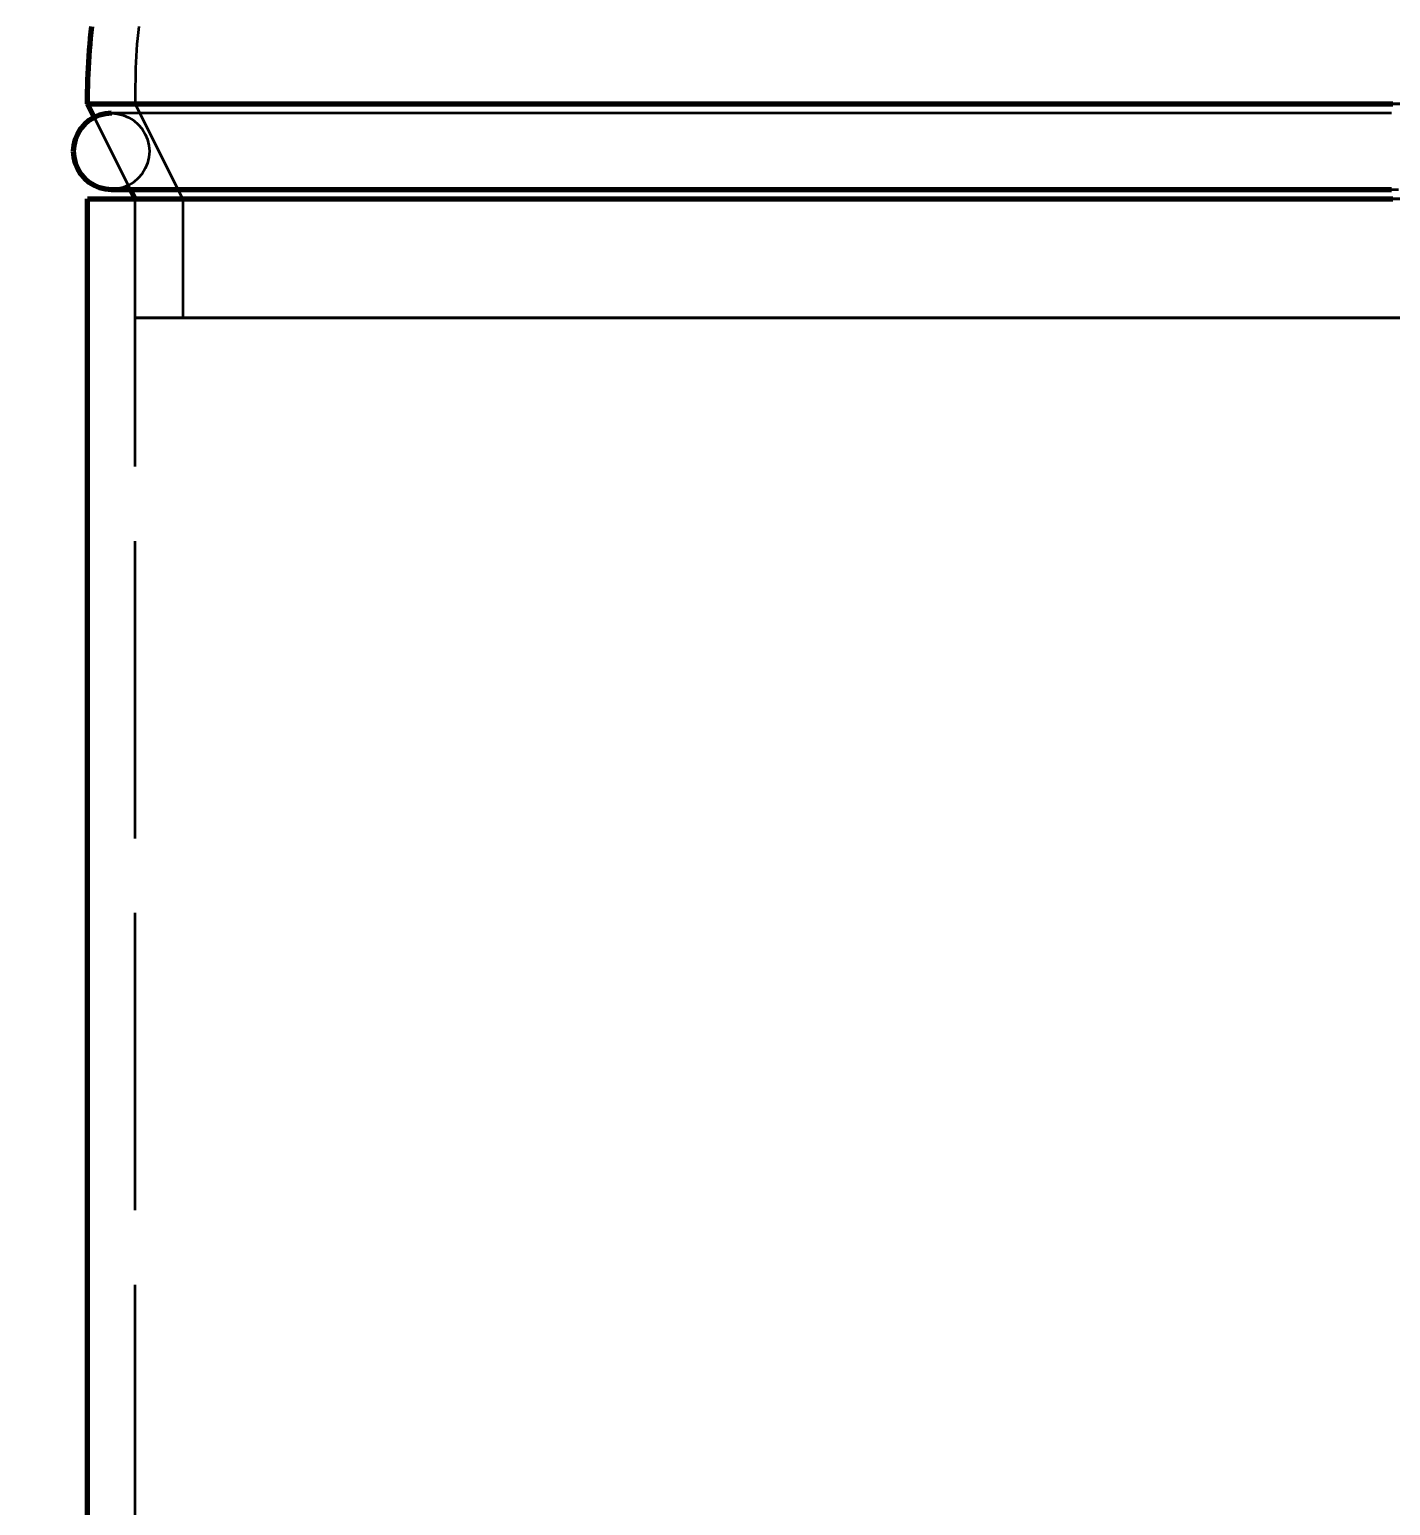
# Model space of a CAD drawing. Header units: millimetres. Extents: x 0 to 1554, y 0 to 420.
# Drawn here: x 93.99 to 112.3, y 273.3 to 293.14 of the extents above; entities that cross this region are included whole.
import ezdxf

# ---------------------------------------------------------------- set-up
doc = ezdxf.new("R2010")
doc.units = ezdxf.units.MM
doc.linetypes.add('IRAM-E-TRAZOS', pattern=[5, 4, -1])
for name, color, linetype, lineweight in [('01-VISIBLE', 7, 'CONTINUOUS', 70), ('02-OCULTA', 4, 'IRAM-E-TRAZOS', 35), ('04-COTA', 3, 'CONTINUOUS', 18)]:
    doc.layers.add(name, color=color, linetype=linetype, lineweight=lineweight)
doc.styles.add('ISO3098', font='isocpeur.ttf')
doc.dimstyles.new('FLAMA-IRAM', dxfattribs={"dimtxt": 3.5, "dimasz": 3.5, "dimexe": 2, "dimexo": 1.5, "dimgap": 1, "dimtad": 1, "dimdec": 1, "dimtxsty": 'ISO3098', "dimblk": 'IRAM_FLECHA', "dimblk1": 'IRAM_FLECHA', "dimblk2": 'IRAM_FLECHA', "dimcen": 2.5, "dimclrd": 256, "dimclre": 256, "dimclrt": 256, "dimazin": 3, "dimtfac": 1, "dimtmove": 0, "dimatfit": 3, "dimlwd": 18, "dimlwe": 18})

# ---------------------------------------------------------------- blocks, each defined once
blk = doc.blocks.new('IRAM_FLECHA')
blk.add_solid([(0, 0), (-1, 0.125), (-1, -0.125)])

msp = doc.modelspace()

# ---------------------------------------------------------------- linework, layer by layer
at = {"layer": '01-VISIBLE'}
for p, q in [((94.866, 291.963), (94.775, 292.145)), ((95.415, 290.865), (95.351, 290.993)), ((94.775, 192.265), (94.775, 290.865))]:
    msp.add_line(p, q, dxfattribs=at)
for points in [[(94.775, 292.145), (94.775, 292.225), (94.776, 292.305), (94.778, 292.385), (94.78, 292.465), (94.783, 292.545), (94.787, 292.625), (94.791, 292.705), (94.796, 292.785), (94.802, 292.865), (94.809, 292.945), (94.816, 293.025), (94.824, 293.105), (94.832, 293.184)], [(94.775, 292.145), (94.913, 292.145), (95.052, 292.145), (95.19, 292.145), (95.328, 292.145), (95.466, 292.145), (95.605, 292.145), (95.743, 292.145), (95.881, 292.145), (96.019, 292.145), (96.158, 292.145), (96.296, 292.145), (96.434, 292.145), (96.572, 292.145), (96.711, 292.145), (96.849, 292.145), (96.987, 292.145), (97.125, 292.145), (97.264, 292.145), (97.402, 292.145), (97.54, 292.145), (97.678, 292.145), (97.817, 292.145), (97.955, 292.145), (98.093, 292.145), (98.231, 292.145), (98.369, 292.145), (98.508, 292.145), (98.646, 292.145), (98.784, 292.145), (98.922, 292.145), (99.061, 292.145), (99.199, 292.145), (99.337, 292.145), (99.475, 292.145), (99.614, 292.145), (99.752, 292.145), (99.89, 292.145), (100.028, 292.145), (100.167, 292.145), (100.305, 292.145), (100.443, 292.145), (100.581, 292.145), (100.72, 292.145), (100.858, 292.145), (100.996, 292.145), (101.135, 292.145), (101.273, 292.145), (101.411, 292.145), (101.549, 292.145), (101.688, 292.145), (101.826, 292.145), (101.964, 292.145), (102.102, 292.145), (102.24, 292.145), (102.379, 292.145), (102.517, 292.145), (102.655, 292.145), (102.794, 292.145), (102.932, 292.145), (103.07, 292.145), (103.208, 292.145), (103.346, 292.145), (103.485, 292.145), (103.623, 292.145), (103.761, 292.145), (103.9, 292.145), (104.038, 292.145), (104.176, 292.145), (104.314, 292.145), (104.453, 292.145), (104.591, 292.145), (104.729, 292.145), (104.867, 292.145), (105.005, 292.145), (105.144, 292.145), (105.282, 292.145), (105.42, 292.145), (105.559, 292.145), (105.697, 292.145), (105.835, 292.145), (105.973, 292.145), (106.112, 292.145), (106.25, 292.145), (106.388, 292.145), (106.526, 292.145), (106.665, 292.145), (106.803, 292.145), (106.941, 292.145), (107.079, 292.145), (107.218, 292.145), (107.356, 292.145), (107.494, 292.145), (107.632, 292.145), (107.77, 292.145), (107.909, 292.145), (108.047, 292.145), (108.185, 292.145), (108.323, 292.145), (108.462, 292.145), (108.6, 292.145), (108.738, 292.145), (108.877, 292.145), (109.015, 292.145), (109.153, 292.145), (109.291, 292.145), (109.429, 292.145), (109.568, 292.145), (109.706, 292.145), (109.844, 292.145), (109.983, 292.145), (110.121, 292.145), (110.259, 292.145), (110.397, 292.145), (110.536, 292.145), (110.674, 292.145), (110.812, 292.145), (110.95, 292.145), (111.089, 292.145), (111.227, 292.145), (111.365, 292.145), (111.503, 292.145), (111.641, 292.145), (111.78, 292.145), (111.918, 292.145), (112.056, 292.145), (112.195, 292.145), (112.333, 292.145)], [(95.095, 292.017), (95.015, 292.011), (94.937, 291.992), (94.863, 291.961), (94.794, 291.919), (94.733, 291.867), (94.681, 291.806), (94.639, 291.737), (94.608, 291.663), (94.589, 291.585), (94.583, 291.505)], [(94.583, 291.505), (94.589, 291.425), (94.608, 291.347), (94.639, 291.272), (94.681, 291.204), (94.733, 291.143), (94.794, 291.091), (94.863, 291.049), (94.937, 291.018), (95.015, 290.999), (95.095, 290.993)], [(95.095, 290.993), (95.138, 290.993), (95.18, 290.993), (95.223, 290.993), (95.266, 290.993), (95.308, 290.993), (95.351, 290.993)], [(95.095, 290.993), (95.232, 290.993), (95.368, 290.993), (95.505, 290.993), (95.642, 290.993), (95.778, 290.993), (95.915, 290.993), (96.051, 290.993), (96.188, 290.993), (96.325, 290.993), (96.461, 290.993), (96.598, 290.993), (96.735, 290.993), (96.871, 290.993), (97.008, 290.993), (97.145, 290.993), (97.281, 290.993), (97.418, 290.993), (97.555, 290.993), (97.691, 290.993), (97.828, 290.993), (97.965, 290.993), (98.101, 290.993), (98.238, 290.993), (98.374, 290.993), (98.511, 290.993), (98.648, 290.993), (98.784, 290.993), (98.921, 290.993), (99.058, 290.993), (99.194, 290.993), (99.331, 290.993), (99.468, 290.993), (99.604, 290.993), (99.741, 290.993), (99.878, 290.993), (100.014, 290.993), (100.151, 290.993), (100.288, 290.993), (100.424, 290.993), (100.561, 290.993), (100.698, 290.993), (100.834, 290.993), (100.971, 290.993), (101.108, 290.993), (101.244, 290.993), (101.381, 290.993), (101.518, 290.993), (101.654, 290.993), (101.791, 290.993), (101.927, 290.993), (102.064, 290.993), (102.201, 290.993), (102.337, 290.993), (102.474, 290.993), (102.611, 290.993), (102.747, 290.993), (102.884, 290.993), (103.021, 290.993), (103.157, 290.993), (103.294, 290.993), (103.431, 290.993), (103.567, 290.993), (103.704, 290.993), (103.841, 290.993), (103.977, 290.993), (104.114, 290.993), (104.251, 290.993), (104.387, 290.993), (104.524, 290.993), (104.66, 290.993), (104.797, 290.993), (104.934, 290.993), (105.07, 290.993), (105.207, 290.993), (105.344, 290.993), (105.48, 290.993), (105.617, 290.993), (105.754, 290.993), (105.89, 290.993), (106.027, 290.993), (106.164, 290.993), (106.3, 290.993), (106.437, 290.993), (106.574, 290.993), (106.71, 290.993), (106.847, 290.993), (106.984, 290.993), (107.12, 290.993), (107.257, 290.993), (107.393, 290.993), (107.53, 290.993), (107.667, 290.993), (107.803, 290.993), (107.94, 290.993), (108.077, 290.993), (108.213, 290.993), (108.35, 290.993), (108.487, 290.993), (108.623, 290.993), (108.76, 290.993), (108.897, 290.993), (109.033, 290.993), (109.17, 290.993), (109.307, 290.993), (109.443, 290.993), (109.58, 290.993), (109.717, 290.993), (109.853, 290.993), (109.99, 290.993), (110.127, 290.993), (110.263, 290.993), (110.4, 290.993), (110.536, 290.993), (110.673, 290.993), (110.81, 290.993), (110.946, 290.993), (111.083, 290.993), (111.22, 290.993), (111.356, 290.993), (111.493, 290.993), (111.63, 290.993), (111.766, 290.993), (111.903, 290.993), (112.04, 290.993), (112.176, 290.993), (112.313, 290.993)], [(94.775, 290.865), (94.913, 290.865), (95.052, 290.865), (95.19, 290.865), (95.328, 290.865), (95.466, 290.865), (95.605, 290.865), (95.743, 290.865), (95.881, 290.865), (96.019, 290.865), (96.158, 290.865), (96.296, 290.865), (96.434, 290.865), (96.572, 290.865), (96.711, 290.865), (96.849, 290.865), (96.987, 290.865), (97.125, 290.865), (97.264, 290.865), (97.402, 290.865), (97.54, 290.865), (97.678, 290.865), (97.817, 290.865), (97.955, 290.865), (98.093, 290.865), (98.231, 290.865), (98.369, 290.865), (98.508, 290.865), (98.646, 290.865), (98.784, 290.865), (98.922, 290.865), (99.061, 290.865), (99.199, 290.865), (99.337, 290.865), (99.475, 290.865), (99.614, 290.865), (99.752, 290.865), (99.89, 290.865), (100.028, 290.865), (100.167, 290.865), (100.305, 290.865), (100.443, 290.865), (100.581, 290.865), (100.72, 290.865), (100.858, 290.865), (100.996, 290.865), (101.135, 290.865), (101.273, 290.865), (101.411, 290.865), (101.549, 290.865), (101.688, 290.865), (101.826, 290.865), (101.964, 290.865), (102.102, 290.865), (102.24, 290.865), (102.379, 290.865), (102.517, 290.865), (102.655, 290.865), (102.794, 290.865), (102.932, 290.865), (103.07, 290.865), (103.208, 290.865), (103.346, 290.865), (103.485, 290.865), (103.623, 290.865), (103.761, 290.865), (103.9, 290.865), (104.038, 290.865), (104.176, 290.865), (104.314, 290.865), (104.453, 290.865), (104.591, 290.865), (104.729, 290.865), (104.867, 290.865), (105.005, 290.865), (105.144, 290.865), (105.282, 290.865), (105.42, 290.865), (105.559, 290.865), (105.697, 290.865), (105.835, 290.865), (105.973, 290.865), (106.112, 290.865), (106.25, 290.865), (106.388, 290.865), (106.526, 290.865), (106.665, 290.865), (106.803, 290.865), (106.941, 290.865), (107.079, 290.865), (107.218, 290.865), (107.356, 290.865), (107.494, 290.865), (107.632, 290.865), (107.77, 290.865), (107.909, 290.865), (108.047, 290.865), (108.185, 290.865), (108.323, 290.865), (108.462, 290.865), (108.6, 290.865), (108.738, 290.865), (108.877, 290.865), (109.015, 290.865), (109.153, 290.865), (109.291, 290.865), (109.429, 290.865), (109.568, 290.865), (109.706, 290.865), (109.844, 290.865), (109.983, 290.865), (110.121, 290.865), (110.259, 290.865), (110.397, 290.865), (110.536, 290.865), (110.674, 290.865), (110.812, 290.865), (110.95, 290.865), (111.089, 290.865), (111.227, 290.865), (111.365, 290.865), (111.503, 290.865), (111.641, 290.865), (111.78, 290.865), (111.918, 290.865), (112.056, 290.865), (112.195, 290.865), (112.333, 290.865)]]:
    msp.add_lwpolyline(points, dxfattribs=at)
at = {"layer": '02-OCULTA'}
for p, q in [((96.055, 290.865), (95.415, 292.145)), ((95.351, 290.993), (94.866, 291.963)), ((95.415, 192.265), (95.415, 290.865)), ((95.415, 289.265), (95.415, 290.865)), ((96.055, 290.865), (96.055, 289.265))]:
    msp.add_line(p, q, dxfattribs=at)
for points in [[(95.464, 293.183), (95.454, 293.104), (95.446, 293.024), (95.439, 292.944), (95.433, 292.865), (95.428, 292.785), (95.425, 292.705), (95.422, 292.625), (95.419, 292.545), (95.418, 292.465), (95.416, 292.385), (95.415, 292.305), (95.415, 292.225), (95.415, 292.145)], [(112.333, 292.145), (112.195, 292.145), (112.056, 292.145), (111.918, 292.145), (111.78, 292.145), (111.641, 292.145), (111.503, 292.145), (111.365, 292.145), (111.227, 292.145), (111.089, 292.145), (110.95, 292.145), (110.812, 292.145), (110.674, 292.145), (110.536, 292.145), (110.397, 292.145), (110.259, 292.145), (110.121, 292.145), (109.983, 292.145), (109.844, 292.145), (109.706, 292.145), (109.568, 292.145), (109.429, 292.145), (109.291, 292.145), (109.153, 292.145), (109.015, 292.145), (108.877, 292.145), (108.738, 292.145), (108.6, 292.145), (108.462, 292.145), (108.323, 292.145), (108.185, 292.145), (108.047, 292.145), (107.909, 292.145), (107.77, 292.145), (107.632, 292.145), (107.494, 292.145), (107.356, 292.145), (107.218, 292.145), (107.079, 292.145), (106.941, 292.145), (106.803, 292.145), (106.665, 292.145), (106.526, 292.145), (106.388, 292.145), (106.25, 292.145), (106.112, 292.145), (105.973, 292.145), (105.835, 292.145), (105.697, 292.145), (105.559, 292.145), (105.42, 292.145), (105.282, 292.145), (105.144, 292.145), (105.005, 292.145), (104.867, 292.145), (104.729, 292.145), (104.591, 292.145), (104.453, 292.145), (104.314, 292.145), (104.176, 292.145), (104.038, 292.145), (103.9, 292.145), (103.761, 292.145), (103.623, 292.145), (103.485, 292.145), (103.346, 292.145), (103.208, 292.145), (103.07, 292.145), (102.932, 292.145), (102.794, 292.145), (102.655, 292.145), (102.517, 292.145), (102.379, 292.145), (102.24, 292.145), (102.102, 292.145), (101.964, 292.145), (101.826, 292.145), (101.688, 292.145), (101.549, 292.145), (101.411, 292.145), (101.273, 292.145), (101.135, 292.145), (100.996, 292.145), (100.858, 292.145), (100.72, 292.145), (100.581, 292.145), (100.443, 292.145), (100.305, 292.145), (100.167, 292.145), (100.028, 292.145), (99.89, 292.145), (99.752, 292.145), (99.614, 292.145), (99.475, 292.145), (99.337, 292.145), (99.199, 292.145), (99.061, 292.145), (98.922, 292.145), (98.784, 292.145), (98.646, 292.145), (98.508, 292.145), (98.369, 292.145), (98.231, 292.145), (98.093, 292.145), (97.955, 292.145), (97.817, 292.145), (97.678, 292.145), (97.54, 292.145), (97.402, 292.145), (97.264, 292.145), (97.125, 292.145), (96.987, 292.145), (96.849, 292.145), (96.711, 292.145), (96.572, 292.145), (96.434, 292.145), (96.296, 292.145), (96.158, 292.145), (96.019, 292.145), (95.881, 292.145), (95.743, 292.145), (95.605, 292.145), (95.466, 292.145), (95.328, 292.145), (95.19, 292.145), (95.052, 292.145), (94.913, 292.145), (94.775, 292.145)], [(112.431, 292.145), (112.296, 292.145), (112.161, 292.145), (112.026, 292.145), (111.891, 292.145), (111.756, 292.145), (111.621, 292.145), (111.486, 292.145), (111.351, 292.145), (111.216, 292.145), (111.081, 292.145), (110.946, 292.145), (110.811, 292.145), (110.676, 292.145), (110.541, 292.145), (110.406, 292.145), (110.271, 292.145), (110.135, 292.145), (110, 292.145), (109.865, 292.145), (109.73, 292.145), (109.595, 292.145), (109.46, 292.145), (109.325, 292.145), (109.19, 292.145), (109.055, 292.145), (108.92, 292.145), (108.785, 292.145), (108.65, 292.145), (108.515, 292.145), (108.38, 292.145), (108.245, 292.145), (108.11, 292.145), (107.975, 292.145), (107.84, 292.145), (107.705, 292.145), (107.57, 292.145), (107.434, 292.145), (107.299, 292.145), (107.164, 292.145), (107.029, 292.145), (106.894, 292.145), (106.759, 292.145), (106.624, 292.145), (106.489, 292.145), (106.354, 292.145), (106.219, 292.145), (106.084, 292.145), (105.949, 292.145), (105.814, 292.145), (105.679, 292.145), (105.544, 292.145), (105.409, 292.145), (105.274, 292.145), (105.139, 292.145), (105.004, 292.145), (104.869, 292.145), (104.733, 292.145), (104.598, 292.145), (104.463, 292.145), (104.328, 292.145), (104.193, 292.145), (104.058, 292.145), (103.923, 292.145), (103.788, 292.145), (103.653, 292.145), (103.518, 292.145), (103.383, 292.145), (103.248, 292.145), (103.113, 292.145), (102.978, 292.145), (102.843, 292.145), (102.708, 292.145), (102.573, 292.145), (102.438, 292.145), (102.303, 292.145), (102.168, 292.145), (102.032, 292.145), (101.897, 292.145), (101.762, 292.145), (101.627, 292.145), (101.492, 292.145), (101.357, 292.145), (101.222, 292.145), (101.087, 292.145), (100.952, 292.145), (100.817, 292.145), (100.682, 292.145), (100.547, 292.145), (100.412, 292.145), (100.277, 292.145), (100.142, 292.145), (100.007, 292.145), (99.872, 292.145), (99.737, 292.145), (99.602, 292.145), (99.467, 292.145), (99.331, 292.145), (99.196, 292.145), (99.061, 292.145), (98.926, 292.145), (98.791, 292.145), (98.656, 292.145), (98.521, 292.145), (98.386, 292.145), (98.251, 292.145), (98.116, 292.145), (97.981, 292.145), (97.846, 292.145), (97.711, 292.145), (97.576, 292.145), (97.441, 292.145), (97.306, 292.145), (97.171, 292.145), (97.036, 292.145), (96.901, 292.145), (96.766, 292.145), (96.63, 292.145), (96.495, 292.145), (96.36, 292.145), (96.225, 292.145), (96.09, 292.145), (95.955, 292.145), (95.82, 292.145), (95.685, 292.145), (95.55, 292.145), (95.415, 292.145)], [(95.415, 292.145), (95.55, 292.145), (95.685, 292.145), (95.82, 292.145), (95.955, 292.145), (96.09, 292.145), (96.225, 292.145), (96.36, 292.145), (96.495, 292.145), (96.63, 292.145), (96.766, 292.145), (96.901, 292.145), (97.036, 292.145), (97.171, 292.145), (97.306, 292.145), (97.441, 292.145), (97.576, 292.145), (97.711, 292.145), (97.846, 292.145), (97.981, 292.145), (98.116, 292.145), (98.251, 292.145), (98.386, 292.145), (98.521, 292.145), (98.656, 292.145), (98.791, 292.145), (98.926, 292.145), (99.061, 292.145), (99.196, 292.145), (99.331, 292.145), (99.467, 292.145), (99.602, 292.145), (99.737, 292.145), (99.872, 292.145), (100.007, 292.145), (100.142, 292.145), (100.277, 292.145), (100.412, 292.145), (100.547, 292.145), (100.682, 292.145), (100.817, 292.145), (100.952, 292.145), (101.087, 292.145), (101.222, 292.145), (101.357, 292.145), (101.492, 292.145), (101.627, 292.145), (101.762, 292.145), (101.897, 292.145), (102.032, 292.145), (102.168, 292.145), (102.303, 292.145), (102.438, 292.145), (102.573, 292.145), (102.708, 292.145), (102.843, 292.145), (102.978, 292.145), (103.113, 292.145), (103.248, 292.145), (103.383, 292.145), (103.518, 292.145), (103.653, 292.145), (103.788, 292.145), (103.923, 292.145), (104.058, 292.145), (104.193, 292.145), (104.328, 292.145), (104.463, 292.145), (104.598, 292.145), (104.733, 292.145), (104.869, 292.145), (105.004, 292.145), (105.139, 292.145), (105.274, 292.145), (105.409, 292.145), (105.544, 292.145), (105.679, 292.145), (105.814, 292.145), (105.949, 292.145), (106.084, 292.145), (106.219, 292.145), (106.354, 292.145), (106.489, 292.145), (106.624, 292.145), (106.759, 292.145), (106.894, 292.145), (107.029, 292.145), (107.164, 292.145), (107.299, 292.145), (107.434, 292.145), (107.57, 292.145), (107.705, 292.145), (107.84, 292.145), (107.975, 292.145), (108.11, 292.145), (108.245, 292.145), (108.38, 292.145), (108.515, 292.145), (108.65, 292.145), (108.785, 292.145), (108.92, 292.145), (109.055, 292.145), (109.19, 292.145), (109.325, 292.145), (109.46, 292.145), (109.595, 292.145), (109.73, 292.145), (109.865, 292.145), (110, 292.145), (110.135, 292.145), (110.271, 292.145), (110.406, 292.145), (110.541, 292.145), (110.676, 292.145), (110.811, 292.145), (110.946, 292.145), (111.081, 292.145), (111.216, 292.145), (111.351, 292.145), (111.486, 292.145), (111.621, 292.145), (111.756, 292.145), (111.891, 292.145), (112.026, 292.145), (112.161, 292.145), (112.296, 292.145), (112.431, 292.145)], [(112.313, 292.017), (112.176, 292.017), (112.04, 292.017), (111.903, 292.017), (111.766, 292.017), (111.63, 292.017), (111.493, 292.017), (111.356, 292.017), (111.22, 292.017), (111.083, 292.017), (110.946, 292.017), (110.81, 292.017), (110.673, 292.017), (110.536, 292.017), (110.4, 292.017), (110.263, 292.017), (110.127, 292.017), (109.99, 292.017), (109.853, 292.017), (109.717, 292.017), (109.58, 292.017), (109.443, 292.017), (109.307, 292.017), (109.17, 292.017), (109.033, 292.017), (108.897, 292.017), (108.76, 292.017), (108.623, 292.017), (108.487, 292.017), (108.35, 292.017), (108.213, 292.017), (108.077, 292.017), (107.94, 292.017), (107.803, 292.017), (107.667, 292.017), (107.53, 292.017), (107.393, 292.017), (107.257, 292.017), (107.12, 292.017), (106.984, 292.017), (106.847, 292.017), (106.71, 292.017), (106.574, 292.017), (106.437, 292.017), (106.3, 292.017), (106.164, 292.017), (106.027, 292.017), (105.89, 292.017), (105.754, 292.017), (105.617, 292.017), (105.48, 292.017), (105.344, 292.017), (105.207, 292.017), (105.07, 292.017), (104.934, 292.017), (104.797, 292.017), (104.66, 292.017), (104.524, 292.017), (104.387, 292.017), (104.251, 292.017), (104.114, 292.017), (103.977, 292.017), (103.841, 292.017), (103.704, 292.017), (103.567, 292.017), (103.431, 292.017), (103.294, 292.017), (103.157, 292.017), (103.021, 292.017), (102.884, 292.017), (102.747, 292.017), (102.611, 292.017), (102.474, 292.017), (102.337, 292.017), (102.201, 292.017), (102.064, 292.017), (101.927, 292.017), (101.791, 292.017), (101.654, 292.017), (101.518, 292.017), (101.381, 292.017), (101.244, 292.017), (101.108, 292.017), (100.971, 292.017), (100.834, 292.017), (100.698, 292.017), (100.561, 292.017), (100.424, 292.017), (100.288, 292.017), (100.151, 292.017), (100.014, 292.017), (99.878, 292.017), (99.741, 292.017), (99.604, 292.017), (99.468, 292.017), (99.331, 292.017), (99.195, 292.017), (99.058, 292.017), (98.921, 292.017), (98.785, 292.017), (98.648, 292.017), (98.511, 292.017), (98.375, 292.017), (98.238, 292.017), (98.101, 292.017), (97.965, 292.017), (97.828, 292.017), (97.691, 292.017), (97.555, 292.017), (97.418, 292.017), (97.281, 292.017), (97.145, 292.017), (97.008, 292.017), (96.871, 292.017), (96.735, 292.017), (96.598, 292.017), (96.462, 292.017), (96.325, 292.017), (96.188, 292.017), (96.052, 292.017), (95.915, 292.017), (95.778, 292.017), (95.642, 292.017), (95.505, 292.017), (95.368, 292.017), (95.232, 292.017), (95.095, 292.017)], [(112.313, 292.017), (112.176, 292.017), (112.04, 292.017), (111.903, 292.017), (111.766, 292.017), (111.63, 292.017), (111.493, 292.017), (111.356, 292.017), (111.22, 292.017), (111.083, 292.017), (110.946, 292.017), (110.81, 292.017), (110.673, 292.017), (110.536, 292.017), (110.4, 292.017), (110.263, 292.017), (110.127, 292.017), (109.99, 292.017), (109.853, 292.017), (109.717, 292.017), (109.58, 292.017), (109.443, 292.017), (109.307, 292.017), (109.17, 292.017), (109.033, 292.017), (108.897, 292.017), (108.76, 292.017), (108.623, 292.017), (108.487, 292.017), (108.35, 292.017), (108.213, 292.017), (108.077, 292.017), (107.94, 292.017), (107.803, 292.017), (107.667, 292.017), (107.53, 292.017), (107.393, 292.017), (107.257, 292.017), (107.12, 292.017), (106.984, 292.017), (106.847, 292.017), (106.71, 292.017), (106.574, 292.017), (106.437, 292.017), (106.3, 292.017), (106.164, 292.017), (106.027, 292.017), (105.89, 292.017), (105.754, 292.017), (105.617, 292.017), (105.48, 292.017), (105.344, 292.017), (105.207, 292.017), (105.07, 292.017), (104.934, 292.017), (104.797, 292.017), (104.66, 292.017), (104.524, 292.017), (104.387, 292.017), (104.251, 292.017), (104.114, 292.017), (103.977, 292.017), (103.841, 292.017), (103.704, 292.017), (103.567, 292.017), (103.431, 292.017), (103.294, 292.017), (103.157, 292.017), (103.021, 292.017), (102.884, 292.017), (102.747, 292.017), (102.611, 292.017), (102.474, 292.017), (102.337, 292.017), (102.201, 292.017), (102.064, 292.017), (101.927, 292.017), (101.791, 292.017), (101.654, 292.017), (101.518, 292.017), (101.381, 292.017), (101.244, 292.017), (101.108, 292.017), (100.971, 292.017), (100.834, 292.017), (100.698, 292.017), (100.561, 292.017), (100.424, 292.017), (100.288, 292.017), (100.151, 292.017), (100.014, 292.017), (99.878, 292.017), (99.741, 292.017), (99.604, 292.017), (99.468, 292.017), (99.331, 292.017), (99.195, 292.017), (99.058, 292.017), (98.921, 292.017), (98.785, 292.017), (98.648, 292.017), (98.511, 292.017), (98.375, 292.017), (98.238, 292.017), (98.101, 292.017), (97.965, 292.017), (97.828, 292.017), (97.691, 292.017), (97.555, 292.017), (97.418, 292.017), (97.281, 292.017), (97.145, 292.017), (97.008, 292.017), (96.871, 292.017), (96.735, 292.017), (96.598, 292.017), (96.462, 292.017), (96.325, 292.017), (96.188, 292.017), (96.052, 292.017), (95.915, 292.017), (95.778, 292.017), (95.642, 292.017), (95.505, 292.017), (95.368, 292.017), (95.232, 292.017), (95.095, 292.017)], [(95.095, 292.017), (95.175, 292.011), (95.253, 291.992), (95.327, 291.961), (95.396, 291.919), (95.457, 291.867), (95.509, 291.806), (95.551, 291.737), (95.582, 291.663), (95.601, 291.585), (95.607, 291.505), (95.601, 291.425), (95.582, 291.347), (95.551, 291.272), (95.509, 291.204), (95.457, 291.143), (95.396, 291.091), (95.327, 291.049), (95.253, 291.018), (95.175, 290.999), (95.095, 290.993)], [(95.351, 290.993), (95.486, 290.993), (95.622, 290.993), (95.757, 290.993), (95.892, 290.993), (96.028, 290.993), (96.163, 290.993), (96.299, 290.993), (96.434, 290.993), (96.569, 290.993), (96.705, 290.993), (96.84, 290.993), (96.975, 290.993), (97.111, 290.993), (97.246, 290.993), (97.382, 290.993), (97.517, 290.993), (97.652, 290.993), (97.788, 290.993), (97.923, 290.993), (98.058, 290.993), (98.194, 290.993), (98.329, 290.993), (98.465, 290.993), (98.6, 290.993), (98.735, 290.993), (98.871, 290.993), (99.006, 290.993), (99.141, 290.993), (99.277, 290.993), (99.412, 290.993), (99.547, 290.993), (99.683, 290.993), (99.818, 290.993), (99.954, 290.993), (100.089, 290.993), (100.224, 290.993), (100.36, 290.993), (100.495, 290.993), (100.63, 290.993), (100.766, 290.993), (100.901, 290.993), (101.037, 290.993), (101.172, 290.993), (101.307, 290.993), (101.443, 290.993), (101.578, 290.993), (101.713, 290.993), (101.849, 290.993), (101.984, 290.993), (102.12, 290.993), (102.255, 290.993), (102.39, 290.993), (102.526, 290.993), (102.661, 290.993), (102.796, 290.993), (102.932, 290.993), (103.067, 290.993), (103.202, 290.993), (103.338, 290.993), (103.473, 290.993), (103.609, 290.993), (103.744, 290.993), (103.879, 290.993), (104.015, 290.993), (104.15, 290.993), (104.285, 290.993), (104.421, 290.993), (104.556, 290.993), (104.692, 290.993), (104.827, 290.993), (104.962, 290.993), (105.098, 290.993), (105.233, 290.993), (105.368, 290.993), (105.504, 290.993), (105.639, 290.993), (105.774, 290.993), (105.91, 290.993), (106.045, 290.993), (106.181, 290.993), (106.316, 290.993), (106.451, 290.993), (106.587, 290.993), (106.722, 290.993), (106.857, 290.993), (106.993, 290.993), (107.128, 290.993), (107.264, 290.993), (107.399, 290.993), (107.534, 290.993), (107.67, 290.993), (107.805, 290.993), (107.94, 290.993), (108.076, 290.993), (108.211, 290.993), (108.347, 290.993), (108.482, 290.993), (108.617, 290.993), (108.753, 290.993), (108.888, 290.993), (109.023, 290.993), (109.159, 290.993), (109.294, 290.993), (109.429, 290.993), (109.565, 290.993), (109.7, 290.993), (109.836, 290.993), (109.971, 290.993), (110.106, 290.993), (110.242, 290.993), (110.377, 290.993), (110.512, 290.993), (110.648, 290.993), (110.783, 290.993), (110.919, 290.993), (111.054, 290.993), (111.189, 290.993), (111.325, 290.993), (111.46, 290.993), (111.595, 290.993), (111.731, 290.993), (111.866, 290.993), (112.002, 290.993), (112.137, 290.993), (112.272, 290.993), (112.408, 290.993)], [(112.333, 290.865), (112.195, 290.865), (112.056, 290.865), (111.918, 290.865), (111.78, 290.865), (111.641, 290.865), (111.503, 290.865), (111.365, 290.865), (111.227, 290.865), (111.089, 290.865), (110.95, 290.865), (110.812, 290.865), (110.674, 290.865), (110.536, 290.865), (110.397, 290.865), (110.259, 290.865), (110.121, 290.865), (109.983, 290.865), (109.844, 290.865), (109.706, 290.865), (109.568, 290.865), (109.429, 290.865), (109.291, 290.865), (109.153, 290.865), (109.015, 290.865), (108.877, 290.865), (108.738, 290.865), (108.6, 290.865), (108.462, 290.865), (108.323, 290.865), (108.185, 290.865), (108.047, 290.865), (107.909, 290.865), (107.77, 290.865), (107.632, 290.865), (107.494, 290.865), (107.356, 290.865), (107.218, 290.865), (107.079, 290.865), (106.941, 290.865), (106.803, 290.865), (106.665, 290.865), (106.526, 290.865), (106.388, 290.865), (106.25, 290.865), (106.112, 290.865), (105.973, 290.865), (105.835, 290.865), (105.697, 290.865), (105.559, 290.865), (105.42, 290.865), (105.282, 290.865), (105.144, 290.865), (105.005, 290.865), (104.867, 290.865), (104.729, 290.865), (104.591, 290.865), (104.453, 290.865), (104.314, 290.865), (104.176, 290.865), (104.038, 290.865), (103.9, 290.865), (103.761, 290.865), (103.623, 290.865), (103.485, 290.865), (103.346, 290.865), (103.208, 290.865), (103.07, 290.865), (102.932, 290.865), (102.794, 290.865), (102.655, 290.865), (102.517, 290.865), (102.379, 290.865), (102.24, 290.865), (102.102, 290.865), (101.964, 290.865), (101.826, 290.865), (101.688, 290.865), (101.549, 290.865), (101.411, 290.865), (101.273, 290.865), (101.135, 290.865), (100.996, 290.865), (100.858, 290.865), (100.72, 290.865), (100.581, 290.865), (100.443, 290.865), (100.305, 290.865), (100.167, 290.865), (100.028, 290.865), (99.89, 290.865), (99.752, 290.865), (99.614, 290.865), (99.475, 290.865), (99.337, 290.865), (99.199, 290.865), (99.061, 290.865), (98.922, 290.865), (98.784, 290.865), (98.646, 290.865), (98.508, 290.865), (98.369, 290.865), (98.231, 290.865), (98.093, 290.865), (97.955, 290.865), (97.817, 290.865), (97.678, 290.865), (97.54, 290.865), (97.402, 290.865), (97.264, 290.865), (97.125, 290.865), (96.987, 290.865), (96.849, 290.865), (96.711, 290.865), (96.572, 290.865), (96.434, 290.865), (96.296, 290.865), (96.158, 290.865), (96.019, 290.865), (95.881, 290.865), (95.743, 290.865), (95.605, 290.865), (95.466, 290.865), (95.328, 290.865), (95.19, 290.865), (95.052, 290.865), (94.913, 290.865), (94.775, 290.865)], [(112.431, 290.865), (112.296, 290.865), (112.161, 290.865), (112.026, 290.865), (111.891, 290.865), (111.756, 290.865), (111.621, 290.865), (111.486, 290.865), (111.351, 290.865), (111.216, 290.865), (111.081, 290.865), (110.946, 290.865), (110.811, 290.865), (110.676, 290.865), (110.541, 290.865), (110.406, 290.865), (110.271, 290.865), (110.135, 290.865), (110, 290.865), (109.865, 290.865), (109.73, 290.865), (109.595, 290.865), (109.46, 290.865), (109.325, 290.865), (109.19, 290.865), (109.055, 290.865), (108.92, 290.865), (108.785, 290.865), (108.65, 290.865), (108.515, 290.865), (108.38, 290.865), (108.245, 290.865), (108.11, 290.865), (107.975, 290.865), (107.84, 290.865), (107.705, 290.865), (107.57, 290.865), (107.434, 290.865), (107.299, 290.865), (107.164, 290.865), (107.029, 290.865), (106.894, 290.865), (106.759, 290.865), (106.624, 290.865), (106.489, 290.865), (106.354, 290.865), (106.219, 290.865), (106.084, 290.865), (105.949, 290.865), (105.814, 290.865), (105.679, 290.865), (105.544, 290.865), (105.409, 290.865), (105.274, 290.865), (105.139, 290.865), (105.004, 290.865), (104.869, 290.865), (104.733, 290.865), (104.598, 290.865), (104.463, 290.865), (104.328, 290.865), (104.193, 290.865), (104.058, 290.865), (103.923, 290.865), (103.788, 290.865), (103.653, 290.865), (103.518, 290.865), (103.383, 290.865), (103.248, 290.865), (103.113, 290.865), (102.978, 290.865), (102.843, 290.865), (102.708, 290.865), (102.573, 290.865), (102.438, 290.865), (102.303, 290.865), (102.168, 290.865), (102.032, 290.865), (101.897, 290.865), (101.762, 290.865), (101.627, 290.865), (101.492, 290.865), (101.357, 290.865), (101.222, 290.865), (101.087, 290.865), (100.952, 290.865), (100.817, 290.865), (100.682, 290.865), (100.547, 290.865), (100.412, 290.865), (100.277, 290.865), (100.142, 290.865), (100.007, 290.865), (99.872, 290.865), (99.737, 290.865), (99.602, 290.865), (99.467, 290.865), (99.331, 290.865), (99.196, 290.865), (99.061, 290.865), (98.926, 290.865), (98.791, 290.865), (98.656, 290.865), (98.521, 290.865), (98.386, 290.865), (98.251, 290.865), (98.116, 290.865), (97.981, 290.865), (97.846, 290.865), (97.711, 290.865), (97.576, 290.865), (97.441, 290.865), (97.306, 290.865), (97.171, 290.865), (97.036, 290.865), (96.901, 290.865), (96.766, 290.865), (96.63, 290.865), (96.495, 290.865), (96.36, 290.865), (96.225, 290.865), (96.09, 290.865), (95.955, 290.865), (95.82, 290.865), (95.685, 290.865), (95.55, 290.865), (95.415, 290.865)], [(95.415, 290.865), (95.55, 290.865), (95.685, 290.865), (95.82, 290.865), (95.955, 290.865), (96.09, 290.865), (96.225, 290.865), (96.36, 290.865), (96.495, 290.865), (96.63, 290.865), (96.766, 290.865), (96.901, 290.865), (97.036, 290.865), (97.171, 290.865), (97.306, 290.865), (97.441, 290.865), (97.576, 290.865), (97.711, 290.865), (97.846, 290.865), (97.981, 290.865), (98.116, 290.865), (98.251, 290.865), (98.386, 290.865), (98.521, 290.865), (98.656, 290.865), (98.791, 290.865), (98.926, 290.865), (99.061, 290.865), (99.196, 290.865), (99.331, 290.865), (99.467, 290.865), (99.602, 290.865), (99.737, 290.865), (99.872, 290.865), (100.007, 290.865), (100.142, 290.865), (100.277, 290.865), (100.412, 290.865), (100.547, 290.865), (100.682, 290.865), (100.817, 290.865), (100.952, 290.865), (101.087, 290.865), (101.222, 290.865), (101.357, 290.865), (101.492, 290.865), (101.627, 290.865), (101.762, 290.865), (101.897, 290.865), (102.032, 290.865), (102.168, 290.865), (102.303, 290.865), (102.438, 290.865), (102.573, 290.865), (102.708, 290.865), (102.843, 290.865), (102.978, 290.865), (103.113, 290.865), (103.248, 290.865), (103.383, 290.865), (103.518, 290.865), (103.653, 290.865), (103.788, 290.865), (103.923, 290.865), (104.058, 290.865), (104.193, 290.865), (104.328, 290.865), (104.463, 290.865), (104.598, 290.865), (104.733, 290.865), (104.869, 290.865), (105.004, 290.865), (105.139, 290.865), (105.274, 290.865), (105.409, 290.865), (105.544, 290.865), (105.679, 290.865), (105.814, 290.865), (105.949, 290.865), (106.084, 290.865), (106.219, 290.865), (106.354, 290.865), (106.489, 290.865), (106.624, 290.865), (106.759, 290.865), (106.894, 290.865), (107.029, 290.865), (107.164, 290.865), (107.299, 290.865), (107.434, 290.865), (107.57, 290.865), (107.705, 290.865), (107.84, 290.865), (107.975, 290.865), (108.11, 290.865), (108.245, 290.865), (108.38, 290.865), (108.515, 290.865), (108.65, 290.865), (108.785, 290.865), (108.92, 290.865), (109.055, 290.865), (109.19, 290.865), (109.325, 290.865), (109.46, 290.865), (109.595, 290.865), (109.73, 290.865), (109.865, 290.865), (110, 290.865), (110.135, 290.865), (110.271, 290.865), (110.406, 290.865), (110.541, 290.865), (110.676, 290.865), (110.811, 290.865), (110.946, 290.865), (111.081, 290.865), (111.216, 290.865), (111.351, 290.865), (111.486, 290.865), (111.621, 290.865), (111.756, 290.865), (111.891, 290.865), (112.026, 290.865), (112.161, 290.865), (112.296, 290.865), (112.431, 290.865)], [(112.431, 290.865), (112.296, 290.865), (112.161, 290.865), (112.026, 290.865), (111.891, 290.865), (111.756, 290.865), (111.621, 290.865), (111.486, 290.865), (111.351, 290.865), (111.216, 290.865), (111.081, 290.865), (110.946, 290.865), (110.811, 290.865), (110.676, 290.865), (110.541, 290.865), (110.406, 290.865), (110.271, 290.865), (110.135, 290.865), (110, 290.865), (109.865, 290.865), (109.73, 290.865), (109.595, 290.865), (109.46, 290.865), (109.325, 290.865), (109.19, 290.865), (109.055, 290.865), (108.92, 290.865), (108.785, 290.865), (108.65, 290.865), (108.515, 290.865), (108.38, 290.865), (108.245, 290.865), (108.11, 290.865), (107.975, 290.865), (107.84, 290.865), (107.705, 290.865), (107.57, 290.865), (107.434, 290.865), (107.299, 290.865), (107.164, 290.865), (107.029, 290.865), (106.894, 290.865), (106.759, 290.865), (106.624, 290.865), (106.489, 290.865), (106.354, 290.865), (106.219, 290.865), (106.084, 290.865), (105.949, 290.865), (105.814, 290.865), (105.679, 290.865), (105.544, 290.865), (105.409, 290.865), (105.274, 290.865), (105.139, 290.865), (105.004, 290.865), (104.869, 290.865), (104.733, 290.865), (104.598, 290.865), (104.463, 290.865), (104.328, 290.865), (104.193, 290.865), (104.058, 290.865), (103.923, 290.865), (103.788, 290.865), (103.653, 290.865), (103.518, 290.865), (103.383, 290.865), (103.248, 290.865), (103.113, 290.865), (102.978, 290.865), (102.843, 290.865), (102.708, 290.865), (102.573, 290.865), (102.438, 290.865), (102.303, 290.865), (102.168, 290.865), (102.032, 290.865), (101.897, 290.865), (101.762, 290.865), (101.627, 290.865), (101.492, 290.865), (101.357, 290.865), (101.222, 290.865), (101.087, 290.865), (100.952, 290.865), (100.817, 290.865), (100.682, 290.865), (100.547, 290.865), (100.412, 290.865), (100.277, 290.865), (100.142, 290.865), (100.007, 290.865), (99.872, 290.865), (99.737, 290.865), (99.602, 290.865), (99.467, 290.865), (99.331, 290.865), (99.196, 290.865), (99.061, 290.865), (98.926, 290.865), (98.791, 290.865), (98.656, 290.865), (98.521, 290.865), (98.386, 290.865), (98.251, 290.865), (98.116, 290.865), (97.981, 290.865), (97.846, 290.865), (97.711, 290.865), (97.576, 290.865), (97.441, 290.865), (97.306, 290.865), (97.171, 290.865), (97.036, 290.865), (96.901, 290.865), (96.766, 290.865), (96.63, 290.865), (96.495, 290.865), (96.36, 290.865), (96.225, 290.865), (96.09, 290.865), (95.955, 290.865), (95.82, 290.865), (95.685, 290.865), (95.55, 290.865), (95.415, 290.865)], [(95.415, 290.865), (95.55, 290.865), (95.685, 290.865), (95.82, 290.865), (95.955, 290.865), (96.09, 290.865), (96.225, 290.865), (96.36, 290.865), (96.495, 290.865), (96.63, 290.865), (96.766, 290.865), (96.901, 290.865), (97.036, 290.865), (97.171, 290.865), (97.306, 290.865), (97.441, 290.865), (97.576, 290.865), (97.711, 290.865), (97.846, 290.865), (97.981, 290.865), (98.116, 290.865), (98.251, 290.865), (98.386, 290.865), (98.521, 290.865), (98.656, 290.865), (98.791, 290.865), (98.926, 290.865), (99.061, 290.865), (99.196, 290.865), (99.331, 290.865), (99.467, 290.865), (99.602, 290.865), (99.737, 290.865), (99.872, 290.865), (100.007, 290.865), (100.142, 290.865), (100.277, 290.865), (100.412, 290.865), (100.547, 290.865), (100.682, 290.865), (100.817, 290.865), (100.952, 290.865), (101.087, 290.865), (101.222, 290.865), (101.357, 290.865), (101.492, 290.865), (101.627, 290.865), (101.762, 290.865), (101.897, 290.865), (102.032, 290.865), (102.168, 290.865), (102.303, 290.865), (102.438, 290.865), (102.573, 290.865), (102.708, 290.865), (102.843, 290.865), (102.978, 290.865), (103.113, 290.865), (103.248, 290.865), (103.383, 290.865), (103.518, 290.865), (103.653, 290.865), (103.788, 290.865), (103.923, 290.865), (104.058, 290.865), (104.193, 290.865), (104.328, 290.865), (104.463, 290.865), (104.598, 290.865), (104.733, 290.865), (104.869, 290.865), (105.004, 290.865), (105.139, 290.865), (105.274, 290.865), (105.409, 290.865), (105.544, 290.865), (105.679, 290.865), (105.814, 290.865), (105.949, 290.865), (106.084, 290.865), (106.219, 290.865), (106.354, 290.865), (106.489, 290.865), (106.624, 290.865), (106.759, 290.865), (106.894, 290.865), (107.029, 290.865), (107.164, 290.865), (107.299, 290.865), (107.434, 290.865), (107.57, 290.865), (107.705, 290.865), (107.84, 290.865), (107.975, 290.865), (108.11, 290.865), (108.245, 290.865), (108.38, 290.865), (108.515, 290.865), (108.65, 290.865), (108.785, 290.865), (108.92, 290.865), (109.055, 290.865), (109.19, 290.865), (109.325, 290.865), (109.46, 290.865), (109.595, 290.865), (109.73, 290.865), (109.865, 290.865), (110, 290.865), (110.135, 290.865), (110.271, 290.865), (110.406, 290.865), (110.541, 290.865), (110.676, 290.865), (110.811, 290.865), (110.946, 290.865), (111.081, 290.865), (111.216, 290.865), (111.351, 290.865), (111.486, 290.865), (111.621, 290.865), (111.756, 290.865), (111.891, 290.865), (112.026, 290.865), (112.161, 290.865), (112.296, 290.865), (112.431, 290.865)], [(112.404, 290.865), (112.273, 290.865), (112.141, 290.865), (112.009, 290.865), (111.877, 290.865), (111.745, 290.865), (111.613, 290.865), (111.481, 290.865), (111.35, 290.865), (111.218, 290.865), (111.086, 290.865), (110.954, 290.865), (110.822, 290.865), (110.69, 290.865), (110.559, 290.865), (110.427, 290.865), (110.295, 290.865), (110.163, 290.865), (110.031, 290.865), (109.899, 290.865), (109.767, 290.865), (109.636, 290.865), (109.504, 290.865), (109.372, 290.865), (109.24, 290.865), (109.108, 290.865), (108.976, 290.865), (108.844, 290.865), (108.713, 290.865), (108.581, 290.865), (108.449, 290.865), (108.317, 290.865), (108.185, 290.865), (108.053, 290.865), (107.921, 290.865), (107.79, 290.865), (107.658, 290.865), (107.526, 290.865), (107.394, 290.865), (107.262, 290.865), (107.13, 290.865), (106.999, 290.865), (106.867, 290.865), (106.735, 290.865), (106.603, 290.865), (106.471, 290.865), (106.339, 290.865), (106.207, 290.865), (106.076, 290.865), (105.944, 290.865), (105.812, 290.865), (105.68, 290.865), (105.548, 290.865), (105.416, 290.865), (105.284, 290.865), (105.153, 290.865), (105.021, 290.865), (104.889, 290.865), (104.757, 290.865), (104.625, 290.865), (104.493, 290.865), (104.362, 290.865), (104.23, 290.865), (104.098, 290.865), (103.966, 290.865), (103.834, 290.865), (103.702, 290.865), (103.57, 290.865), (103.439, 290.865), (103.307, 290.865), (103.175, 290.865), (103.043, 290.865), (102.911, 290.865), (102.779, 290.865), (102.648, 290.865), (102.516, 290.865), (102.384, 290.865), (102.252, 290.865), (102.12, 290.865), (101.988, 290.865), (101.856, 290.865), (101.725, 290.865), (101.593, 290.865), (101.461, 290.865), (101.329, 290.865), (101.197, 290.865), (101.065, 290.865), (100.933, 290.865), (100.802, 290.865), (100.67, 290.865), (100.538, 290.865), (100.406, 290.865), (100.274, 290.865), (100.142, 290.865), (100.011, 290.865), (99.879, 290.865), (99.747, 290.865), (99.615, 290.865), (99.483, 290.865), (99.351, 290.865), (99.219, 290.865), (99.088, 290.865), (98.956, 290.865), (98.824, 290.865), (98.692, 290.865), (98.56, 290.865), (98.428, 290.865), (98.296, 290.865), (98.165, 290.865), (98.033, 290.865), (97.901, 290.865), (97.769, 290.865), (97.637, 290.865), (97.505, 290.865), (97.374, 290.865), (97.242, 290.865), (97.11, 290.865), (96.978, 290.865), (96.846, 290.865), (96.714, 290.865), (96.582, 290.865), (96.451, 290.865), (96.319, 290.865), (96.187, 290.865), (96.055, 290.865)], [(96.055, 290.865), (96.187, 290.865), (96.319, 290.865), (96.451, 290.865), (96.582, 290.865), (96.714, 290.865), (96.846, 290.865), (96.978, 290.865), (97.11, 290.865), (97.242, 290.865), (97.374, 290.865), (97.505, 290.865), (97.637, 290.865), (97.769, 290.865), (97.901, 290.865), (98.033, 290.865), (98.165, 290.865), (98.296, 290.865), (98.428, 290.865), (98.56, 290.865), (98.692, 290.865), (98.824, 290.865), (98.956, 290.865), (99.088, 290.865), (99.219, 290.865), (99.351, 290.865), (99.483, 290.865), (99.615, 290.865), (99.747, 290.865), (99.879, 290.865), (100.011, 290.865), (100.142, 290.865), (100.274, 290.865), (100.406, 290.865), (100.538, 290.865), (100.67, 290.865), (100.802, 290.865), (100.933, 290.865), (101.065, 290.865), (101.197, 290.865), (101.329, 290.865), (101.461, 290.865), (101.593, 290.865), (101.725, 290.865), (101.856, 290.865), (101.988, 290.865), (102.12, 290.865), (102.252, 290.865), (102.384, 290.865), (102.516, 290.865), (102.648, 290.865), (102.779, 290.865), (102.911, 290.865), (103.043, 290.865), (103.175, 290.865), (103.307, 290.865), (103.439, 290.865), (103.57, 290.865), (103.702, 290.865), (103.834, 290.865), (103.966, 290.865), (104.098, 290.865), (104.23, 290.865), (104.362, 290.865), (104.493, 290.865), (104.625, 290.865), (104.757, 290.865), (104.889, 290.865), (105.021, 290.865), (105.153, 290.865), (105.284, 290.865), (105.416, 290.865), (105.548, 290.865), (105.68, 290.865), (105.812, 290.865), (105.944, 290.865), (106.076, 290.865), (106.207, 290.865), (106.339, 290.865), (106.471, 290.865), (106.603, 290.865), (106.735, 290.865), (106.867, 290.865), (106.999, 290.865), (107.13, 290.865), (107.262, 290.865), (107.394, 290.865), (107.526, 290.865), (107.658, 290.865), (107.79, 290.865), (107.921, 290.865), (108.053, 290.865), (108.185, 290.865), (108.317, 290.865), (108.449, 290.865), (108.581, 290.865), (108.713, 290.865), (108.844, 290.865), (108.976, 290.865), (109.108, 290.865), (109.24, 290.865), (109.372, 290.865), (109.504, 290.865), (109.636, 290.865), (109.767, 290.865), (109.899, 290.865), (110.031, 290.865), (110.163, 290.865), (110.295, 290.865), (110.427, 290.865), (110.559, 290.865), (110.69, 290.865), (110.822, 290.865), (110.954, 290.865), (111.086, 290.865), (111.218, 290.865), (111.35, 290.865), (111.481, 290.865), (111.613, 290.865), (111.745, 290.865), (111.877, 290.865), (112.009, 290.865), (112.141, 290.865), (112.273, 290.865), (112.404, 290.865)], [(112.431, 289.265), (112.296, 289.265), (112.161, 289.265), (112.026, 289.265), (111.891, 289.265), (111.756, 289.265), (111.621, 289.265), (111.486, 289.265), (111.351, 289.265), (111.216, 289.265), (111.081, 289.265), (110.946, 289.265), (110.811, 289.265), (110.676, 289.265), (110.541, 289.265), (110.406, 289.265), (110.271, 289.265), (110.135, 289.265), (110, 289.265), (109.865, 289.265), (109.73, 289.265), (109.595, 289.265), (109.46, 289.265), (109.325, 289.265), (109.19, 289.265), (109.055, 289.265), (108.92, 289.265), (108.785, 289.265), (108.65, 289.265), (108.515, 289.265), (108.38, 289.265), (108.245, 289.265), (108.11, 289.265), (107.975, 289.265), (107.84, 289.265), (107.705, 289.265), (107.57, 289.265), (107.434, 289.265), (107.299, 289.265), (107.164, 289.265), (107.029, 289.265), (106.894, 289.265), (106.759, 289.265), (106.624, 289.265), (106.489, 289.265), (106.354, 289.265), (106.219, 289.265), (106.084, 289.265), (105.949, 289.265), (105.814, 289.265), (105.679, 289.265), (105.544, 289.265), (105.409, 289.265), (105.274, 289.265), (105.139, 289.265), (105.004, 289.265), (104.869, 289.265), (104.733, 289.265), (104.598, 289.265), (104.463, 289.265), (104.328, 289.265), (104.193, 289.265), (104.058, 289.265), (103.923, 289.265), (103.788, 289.265), (103.653, 289.265), (103.518, 289.265), (103.383, 289.265), (103.248, 289.265), (103.113, 289.265), (102.978, 289.265), (102.843, 289.265), (102.708, 289.265), (102.573, 289.265), (102.438, 289.265), (102.303, 289.265), (102.168, 289.265), (102.032, 289.265), (101.897, 289.265), (101.762, 289.265), (101.627, 289.265), (101.492, 289.265), (101.357, 289.265), (101.222, 289.265), (101.087, 289.265), (100.952, 289.265), (100.817, 289.265), (100.682, 289.265), (100.547, 289.265), (100.412, 289.265), (100.277, 289.265), (100.142, 289.265), (100.007, 289.265), (99.872, 289.265), (99.737, 289.265), (99.602, 289.265), (99.467, 289.265), (99.331, 289.265), (99.196, 289.265), (99.061, 289.265), (98.926, 289.265), (98.791, 289.265), (98.656, 289.265), (98.521, 289.265), (98.386, 289.265), (98.251, 289.265), (98.116, 289.265), (97.981, 289.265), (97.846, 289.265), (97.711, 289.265), (97.576, 289.265), (97.441, 289.265), (97.306, 289.265), (97.171, 289.265), (97.036, 289.265), (96.901, 289.265), (96.766, 289.265), (96.63, 289.265), (96.495, 289.265), (96.36, 289.265), (96.225, 289.265), (96.09, 289.265), (95.955, 289.265), (95.82, 289.265), (95.685, 289.265), (95.55, 289.265), (95.415, 289.265)], [(95.415, 289.265), (95.55, 289.265), (95.685, 289.265), (95.82, 289.265), (95.955, 289.265), (96.09, 289.265), (96.225, 289.265), (96.36, 289.265), (96.495, 289.265), (96.63, 289.265), (96.766, 289.265), (96.901, 289.265), (97.036, 289.265), (97.171, 289.265), (97.306, 289.265), (97.441, 289.265), (97.576, 289.265), (97.711, 289.265), (97.846, 289.265), (97.981, 289.265), (98.116, 289.265), (98.251, 289.265), (98.386, 289.265), (98.521, 289.265), (98.656, 289.265), (98.791, 289.265), (98.926, 289.265), (99.061, 289.265), (99.196, 289.265), (99.331, 289.265), (99.467, 289.265), (99.602, 289.265), (99.737, 289.265), (99.872, 289.265), (100.007, 289.265), (100.142, 289.265), (100.277, 289.265), (100.412, 289.265), (100.547, 289.265), (100.682, 289.265), (100.817, 289.265), (100.952, 289.265), (101.087, 289.265), (101.222, 289.265), (101.357, 289.265), (101.492, 289.265), (101.627, 289.265), (101.762, 289.265), (101.897, 289.265), (102.032, 289.265), (102.168, 289.265), (102.303, 289.265), (102.438, 289.265), (102.573, 289.265), (102.708, 289.265), (102.843, 289.265), (102.978, 289.265), (103.113, 289.265), (103.248, 289.265), (103.383, 289.265), (103.518, 289.265), (103.653, 289.265), (103.788, 289.265), (103.923, 289.265), (104.058, 289.265), (104.193, 289.265), (104.328, 289.265), (104.463, 289.265), (104.598, 289.265), (104.733, 289.265), (104.869, 289.265), (105.004, 289.265), (105.139, 289.265), (105.274, 289.265), (105.409, 289.265), (105.544, 289.265), (105.679, 289.265), (105.814, 289.265), (105.949, 289.265), (106.084, 289.265), (106.219, 289.265), (106.354, 289.265), (106.489, 289.265), (106.624, 289.265), (106.759, 289.265), (106.894, 289.265), (107.029, 289.265), (107.164, 289.265), (107.299, 289.265), (107.434, 289.265), (107.57, 289.265), (107.705, 289.265), (107.84, 289.265), (107.975, 289.265), (108.11, 289.265), (108.245, 289.265), (108.38, 289.265), (108.515, 289.265), (108.65, 289.265), (108.785, 289.265), (108.92, 289.265), (109.055, 289.265), (109.19, 289.265), (109.325, 289.265), (109.46, 289.265), (109.595, 289.265), (109.73, 289.265), (109.865, 289.265), (110, 289.265), (110.135, 289.265), (110.271, 289.265), (110.406, 289.265), (110.541, 289.265), (110.676, 289.265), (110.811, 289.265), (110.946, 289.265), (111.081, 289.265), (111.216, 289.265), (111.351, 289.265), (111.486, 289.265), (111.621, 289.265), (111.756, 289.265), (111.891, 289.265), (112.026, 289.265), (112.161, 289.265), (112.296, 289.265), (112.431, 289.265)], [(112.404, 289.265), (112.273, 289.265), (112.141, 289.265), (112.009, 289.265), (111.877, 289.265), (111.745, 289.265), (111.613, 289.265), (111.481, 289.265), (111.35, 289.265), (111.218, 289.265), (111.086, 289.265), (110.954, 289.265), (110.822, 289.265), (110.69, 289.265), (110.559, 289.265), (110.427, 289.265), (110.295, 289.265), (110.163, 289.265), (110.031, 289.265), (109.899, 289.265), (109.767, 289.265), (109.636, 289.265), (109.504, 289.265), (109.372, 289.265), (109.24, 289.265), (109.108, 289.265), (108.976, 289.265), (108.844, 289.265), (108.713, 289.265), (108.581, 289.265), (108.449, 289.265), (108.317, 289.265), (108.185, 289.265), (108.053, 289.265), (107.921, 289.265), (107.79, 289.265), (107.658, 289.265), (107.526, 289.265), (107.394, 289.265), (107.262, 289.265), (107.13, 289.265), (106.999, 289.265), (106.867, 289.265), (106.735, 289.265), (106.603, 289.265), (106.471, 289.265), (106.339, 289.265), (106.207, 289.265), (106.076, 289.265), (105.944, 289.265), (105.812, 289.265), (105.68, 289.265), (105.548, 289.265), (105.416, 289.265), (105.284, 289.265), (105.153, 289.265), (105.021, 289.265), (104.889, 289.265), (104.757, 289.265), (104.625, 289.265), (104.493, 289.265), (104.362, 289.265), (104.23, 289.265), (104.098, 289.265), (103.966, 289.265), (103.834, 289.265), (103.702, 289.265), (103.57, 289.265), (103.439, 289.265), (103.307, 289.265), (103.175, 289.265), (103.043, 289.265), (102.911, 289.265), (102.779, 289.265), (102.648, 289.265), (102.516, 289.265), (102.384, 289.265), (102.252, 289.265), (102.12, 289.265), (101.988, 289.265), (101.856, 289.265), (101.725, 289.265), (101.593, 289.265), (101.461, 289.265), (101.329, 289.265), (101.197, 289.265), (101.065, 289.265), (100.933, 289.265), (100.802, 289.265), (100.67, 289.265), (100.538, 289.265), (100.406, 289.265), (100.274, 289.265), (100.142, 289.265), (100.011, 289.265), (99.879, 289.265), (99.747, 289.265), (99.615, 289.265), (99.483, 289.265), (99.351, 289.265), (99.219, 289.265), (99.088, 289.265), (98.956, 289.265), (98.824, 289.265), (98.692, 289.265), (98.56, 289.265), (98.428, 289.265), (98.296, 289.265), (98.165, 289.265), (98.033, 289.265), (97.901, 289.265), (97.769, 289.265), (97.637, 289.265), (97.505, 289.265), (97.374, 289.265), (97.242, 289.265), (97.11, 289.265), (96.978, 289.265), (96.846, 289.265), (96.714, 289.265), (96.582, 289.265), (96.451, 289.265), (96.319, 289.265), (96.187, 289.265), (96.055, 289.265)], [(96.055, 289.265), (96.187, 289.265), (96.319, 289.265), (96.451, 289.265), (96.582, 289.265), (96.714, 289.265), (96.846, 289.265), (96.978, 289.265), (97.11, 289.265), (97.242, 289.265), (97.374, 289.265), (97.505, 289.265), (97.637, 289.265), (97.769, 289.265), (97.901, 289.265), (98.033, 289.265), (98.165, 289.265), (98.296, 289.265), (98.428, 289.265), (98.56, 289.265), (98.692, 289.265), (98.824, 289.265), (98.956, 289.265), (99.088, 289.265), (99.219, 289.265), (99.351, 289.265), (99.483, 289.265), (99.615, 289.265), (99.747, 289.265), (99.879, 289.265), (100.011, 289.265), (100.142, 289.265), (100.274, 289.265), (100.406, 289.265), (100.538, 289.265), (100.67, 289.265), (100.802, 289.265), (100.933, 289.265), (101.065, 289.265), (101.197, 289.265), (101.329, 289.265), (101.461, 289.265), (101.593, 289.265), (101.725, 289.265), (101.856, 289.265), (101.988, 289.265), (102.12, 289.265), (102.252, 289.265), (102.384, 289.265), (102.516, 289.265), (102.648, 289.265), (102.779, 289.265), (102.911, 289.265), (103.043, 289.265), (103.175, 289.265), (103.307, 289.265), (103.439, 289.265), (103.57, 289.265), (103.702, 289.265), (103.834, 289.265), (103.966, 289.265), (104.098, 289.265), (104.23, 289.265), (104.362, 289.265), (104.493, 289.265), (104.625, 289.265), (104.757, 289.265), (104.889, 289.265), (105.021, 289.265), (105.153, 289.265), (105.284, 289.265), (105.416, 289.265), (105.548, 289.265), (105.68, 289.265), (105.812, 289.265), (105.944, 289.265), (106.076, 289.265), (106.207, 289.265), (106.339, 289.265), (106.471, 289.265), (106.603, 289.265), (106.735, 289.265), (106.867, 289.265), (106.999, 289.265), (107.13, 289.265), (107.262, 289.265), (107.394, 289.265), (107.526, 289.265), (107.658, 289.265), (107.79, 289.265), (107.921, 289.265), (108.053, 289.265), (108.185, 289.265), (108.317, 289.265), (108.449, 289.265), (108.581, 289.265), (108.713, 289.265), (108.844, 289.265), (108.976, 289.265), (109.108, 289.265), (109.24, 289.265), (109.372, 289.265), (109.504, 289.265), (109.636, 289.265), (109.767, 289.265), (109.899, 289.265), (110.031, 289.265), (110.163, 289.265), (110.295, 289.265), (110.427, 289.265), (110.559, 289.265), (110.69, 289.265), (110.822, 289.265), (110.954, 289.265), (111.086, 289.265), (111.218, 289.265), (111.35, 289.265), (111.481, 289.265), (111.613, 289.265), (111.745, 289.265), (111.877, 289.265), (112.009, 289.265), (112.141, 289.265), (112.273, 289.265), (112.404, 289.265)]]:
    msp.add_lwpolyline(points, dxfattribs=at)

# ---------------------------------------------------------------- dimensions: what is measured, and where the dimension line sits
at = {"layer": '04-COTA'}
for base, p1, text in [((76.775, 174.8648), (94.775, 174.8648), '<>±0,8'), ((85.775, 290.8648), (94.775, 290.8648), '<>±0,5')]:
    msp.add_linear_dim(base=base, p1=p1, p2=(118.725, 315.1352), angle=90, text=text, dimstyle='FLAMA-IRAM', override={"dimlfac": 5}, dxfattribs=at).render()

doc.saveas('drawing.dxf')
